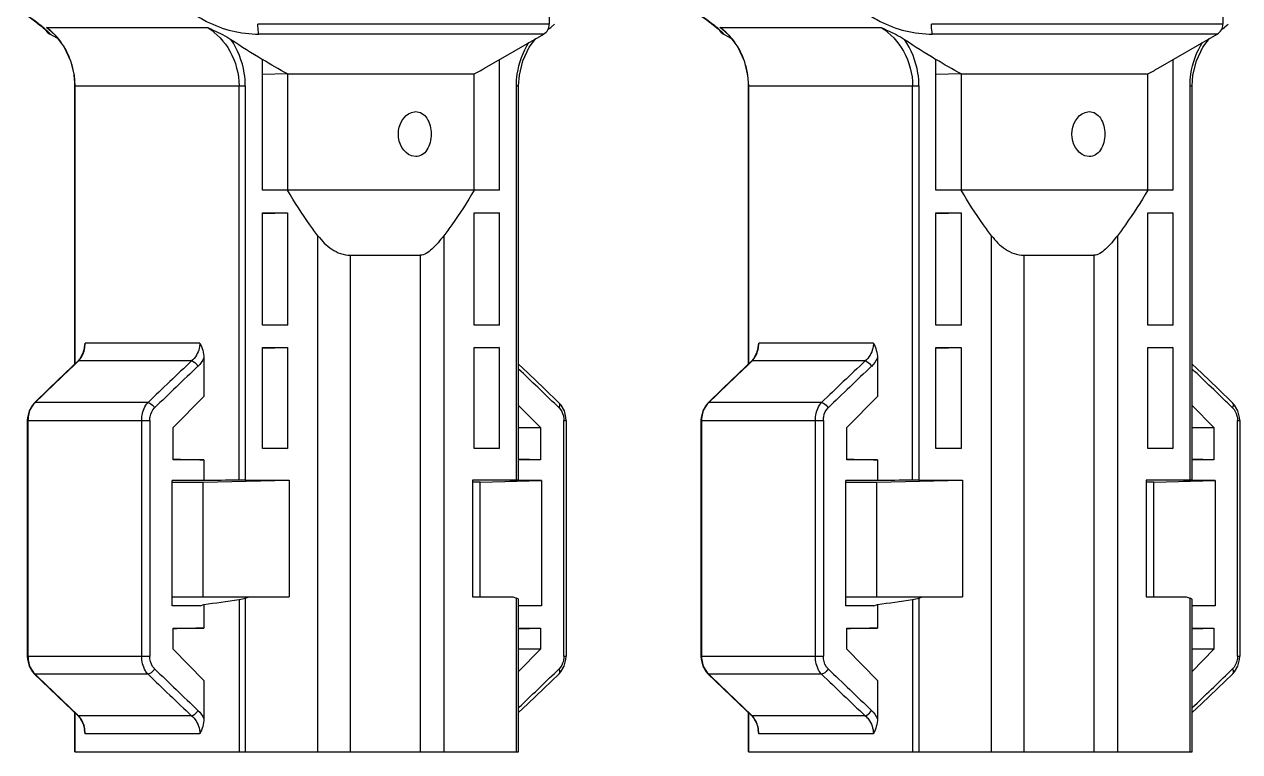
# Model space of a CAD drawing. Header units: millimetres. Extents: x 10297564 to 11610295, y -9287743 to -8409454.
# Drawn here: x 10494430 to 10495516, y -9102370 to -9101720 of the extents above; entities that cross this region are included whole.
import ezdxf

# ---------------------------------------------------------------- set-up
doc = ezdxf.new("R2010")
doc.units = ezdxf.units.MM
doc.header["$LTSCALE"] = 100
doc.layers.add('-0', color=7, linetype='Continuous')

# ---------------------------------------------------------------- blocks, each defined once
blk = doc.blocks.new('인버터 외형도')
at = {"layer": '-0', "linetype": 'Continuous'}
for p, q in [((94319.15, 35410.77), (94319.15, 34853.08)), ((94770.62, 35410.77), (94770.62, 34853.08)), ((93981.5, 34849.4), (93981.78, 34849.15)), ((93981.78, 34849.15), (93982.35, 34848.62)), ((93982.05, 34850.91), (94090.2, 34850.91)), ((93983.48, 34849.78), (93982.05, 34850.91)), ((93982.35, 34848.62), (93982.4, 34848.57)), ((93983.49, 34849.77), (93987.89, 34845.8)), ((94319.15, 34853.08), (94123.85, 34853.08)), ((94320.53, 34851.37), (94322.67, 34853.08)), ((94432.97, 34849.4), (94433.25, 34849.15)), ((94433.25, 34849.15), (94433.82, 34848.62)), ((94433.52, 34850.91), (94541.67, 34850.91)), ((94434.95, 34849.78), (94433.52, 34850.91)), ((94433.82, 34848.62), (94433.87, 34848.57)), ((94434.96, 34849.77), (94439.36, 34845.8)), ((94770.62, 34853.08), (94575.32, 34853.08)), ((94772, 34851.37), (94774.14, 34853.08)), ((93984.51, 34846.56), (93984.31, 34846.56)), ((93989.65, 34843.48), (93984.31, 34846.56)), ((94315.39, 34846.56), (94124.43, 34846.56)), ((94275.79, 34823.7), (94315.39, 34846.56)), ((94305.68, 34837.74), (94310.05, 34843.48)), ((94435.98, 34846.56), (94435.78, 34846.56)), ((94441.12, 34843.48), (94435.78, 34846.56)), ((94766.86, 34846.56), (94575.9, 34846.56)), ((94727.26, 34823.7), (94766.86, 34846.56)), ((94757.15, 34837.74), (94761.52, 34843.48)), ((94126.84, 34741.89), (94126.84, 34829.56)), ((94285.64, 34829.56), (94285.64, 34741.89)), ((94578.31, 34741.89), (94578.31, 34829.56)), ((94737.11, 34829.56), (94737.11, 34741.89)), ((94143.61, 34819.8), (94126.84, 34819.51)), ((94143.61, 34819.8), (94268.87, 34819.8)), ((94143.61, 34819.8), (94143.61, 34741.89)), ((94268.87, 34741.89), (94268.87, 34819.8)), ((94595.08, 34819.8), (94578.31, 34819.51)), ((94595.08, 34819.8), (94720.34, 34819.8)), ((94595.08, 34819.8), (94595.08, 34741.89)), ((94720.34, 34741.89), (94720.34, 34819.8)), ((94001.11, 34811.81), (94115.38, 34811.81)), ((94001.11, 34625.4), (94001.11, 34811.81)), ((94001.16, 34811.81), (94001.16, 34625.45)), ((94111.2, 34547.68), (94111.2, 34811.81)), ((94115.38, 34811.81), (94115.38, 34547.72)), ((94297.1, 34811.81), (94298.59, 34811.81)), ((94297.1, 34547.72), (94297.1, 34811.81)), ((94298.59, 34547.69), (94298.59, 34811.81)), ((94452.58, 34811.81), (94566.85, 34811.81)), ((94452.58, 34625.4), (94452.58, 34811.81)), ((94452.63, 34811.81), (94452.63, 34625.45)), ((94562.67, 34547.68), (94562.67, 34811.81)), ((94566.85, 34811.81), (94566.85, 34547.72)), ((94748.57, 34811.81), (94750.06, 34811.81)), ((94748.57, 34547.72), (94748.57, 34811.81)), ((94750.06, 34547.69), (94750.06, 34811.81)), ((94226.72, 34794.05), (94229.6, 34794.56)), ((94678.19, 34794.05), (94681.07, 34794.56)), ((94229.6, 34764.46), (94226.71, 34764.97)), ((94681.07, 34764.46), (94678.18, 34764.97)), ((94285.64, 34741.89), (94126.84, 34741.89)), ((94126.85, 34742.31), (94143.61, 34741.89)), ((94268.88, 34742.31), (94285.64, 34741.89)), ((94737.11, 34741.89), (94578.31, 34741.89)), ((94578.32, 34742.31), (94595.08, 34741.89)), ((94720.35, 34742.31), (94737.11, 34741.89)), ((94126.84, 34726.84), (94143.61, 34726.84)), ((94126.84, 34651.59), (94126.84, 34726.84)), ((94126.85, 34726.41), (94143.61, 34726.84)), ((94143.61, 34726.84), (94143.61, 34651.59)), ((94268.87, 34726.84), (94285.64, 34726.84)), ((94268.87, 34651.59), (94268.87, 34726.84)), ((94285.64, 34726.84), (94268.88, 34726.41)), ((94285.64, 34726.84), (94285.64, 34651.59)), ((94578.31, 34726.84), (94595.08, 34726.84)), ((94578.31, 34651.59), (94578.31, 34726.84)), ((94578.32, 34726.41), (94595.08, 34726.84)), ((94595.08, 34726.84), (94595.08, 34651.59)), ((94720.34, 34726.84), (94737.11, 34726.84)), ((94720.34, 34651.59), (94720.34, 34726.84)), ((94737.11, 34726.84), (94720.35, 34726.41)), ((94737.11, 34726.84), (94737.11, 34651.59)), ((94164.09, 34365.66), (94164.09, 34711.4)), ((94248.39, 34711.4), (94248.39, 34365.66)), ((94615.56, 34365.66), (94615.56, 34711.4)), ((94699.86, 34711.4), (94699.86, 34365.66)), ((94185.73, 34698.37), (94232.56, 34698.37)), ((94185.73, 34698.37), (94185.73, 34365.66)), ((94232.56, 34698.37), (94232.56, 34365.66)), ((94637.2, 34698.37), (94684.03, 34698.37)), ((94637.2, 34698.37), (94637.2, 34365.66)), ((94684.03, 34698.37), (94684.03, 34365.66)), ((94143.61, 34651.59), (94126.84, 34651.59)), ((94126.85, 34652.02), (94143.61, 34651.59)), ((94285.64, 34651.59), (94268.87, 34651.59)), ((94268.88, 34652.02), (94285.64, 34651.59)), ((94595.08, 34651.59), (94578.31, 34651.59)), ((94578.32, 34652.02), (94595.08, 34651.59)), ((94737.11, 34651.59), (94720.34, 34651.59)), ((94720.35, 34652.02), (94737.11, 34651.59)), ((94007.6, 34636.76), (94008.06, 34639.52)), ((94084.88, 34639.52), (94008.06, 34639.52)), ((94459.07, 34636.76), (94459.53, 34639.52)), ((94536.35, 34639.52), (94459.53, 34639.52)), ((94004.47, 34628.86), (94002.98, 34627.18)), ((94087.63, 34629.49), (94087.63, 34603.79)), ((94126.84, 34636.54), (94143.61, 34636.54)), ((94126.84, 34568.82), (94126.84, 34636.54)), ((94126.85, 34636.11), (94143.61, 34636.54)), ((94143.61, 34636.54), (94143.61, 34568.82)), ((94268.87, 34636.54), (94285.64, 34636.54)), ((94268.87, 34568.82), (94268.87, 34636.54)), ((94285.64, 34636.54), (94268.88, 34636.11)), ((94285.64, 34636.54), (94285.64, 34568.82)), ((94455.94, 34628.86), (94454.45, 34627.18)), ((94539.1, 34629.49), (94539.1, 34603.79)), ((94578.31, 34636.54), (94595.08, 34636.54)), ((94578.31, 34568.82), (94578.31, 34636.54)), ((94578.32, 34636.11), (94595.08, 34636.54)), ((94595.08, 34636.54), (94595.08, 34568.82)), ((94720.34, 34636.54), (94737.11, 34636.54)), ((94720.34, 34568.82), (94720.34, 34636.54)), ((94737.11, 34636.54), (94720.35, 34636.11)), ((94737.11, 34636.54), (94737.11, 34568.82)), ((94002.98, 34627.18), (94003.54, 34627.5)), ((94003.08, 34627.07), (94003.54, 34627.5)), ((94079.37, 34627.5), (94003.54, 34627.5)), ((94454.45, 34627.18), (94455.01, 34627.5)), ((94454.55, 34627.07), (94455.01, 34627.5)), ((94530.84, 34627.5), (94455.01, 34627.5)), ((93983.98, 34609.04), (93973.91, 34599.31)), ((94435.45, 34609.04), (94425.38, 34599.31)), ((93973.91, 34599.31), (93972.7, 34597.96)), ((93973.91, 34599.31), (93974.6, 34599.67)), ((94050.17, 34599.67), (93974.59, 34599.67)), ((94087.63, 34603.79), (94067.11, 34582.99)), ((94313.15, 34582.99), (94298.59, 34597.75)), ((94324.11, 34597.58), (94325.67, 34596.07)), ((94327, 34597.96), (94325.78, 34599.31)), ((94329.21, 34594.08), (94327, 34597.96)), ((94425.38, 34599.31), (94424.17, 34597.96)), ((94425.38, 34599.31), (94426.06, 34599.67)), ((94501.64, 34599.67), (94426.06, 34599.67)), ((94539.1, 34603.79), (94518.58, 34582.99)), ((94764.62, 34582.99), (94750.06, 34597.75)), ((94775.58, 34597.58), (94777.14, 34596.07)), ((94778.47, 34597.96), (94777.25, 34599.31)), ((94780.68, 34594.08), (94778.47, 34597.96)), ((93969.39, 34589.57), (93969.29, 34587.66)), ((94330.31, 34589.57), (94329.21, 34594.08)), ((94330.41, 34587.66), (94330.31, 34589.57)), ((94420.86, 34589.57), (94420.76, 34587.66)), ((94781.78, 34589.57), (94780.68, 34594.08)), ((94781.88, 34587.66), (94781.78, 34589.57)), ((93969.29, 34587.66), (94051.34, 34587.66)), ((93969.29, 34587.66), (93969.29, 34429.6)), ((93969.72, 34587.66), (93969.72, 34429.6)), ((94045.97, 34429.6), (94045.97, 34587.66)), ((94051.34, 34587.66), (94051.34, 34429.6)), ((94067.11, 34561.3), (94067.11, 34582.99)), ((94298.59, 34582.8), (94313.15, 34582.99)), ((94313.15, 34582.99), (94313.15, 34561.3)), ((94328.92, 34587.66), (94330.41, 34587.66)), ((94328.92, 34429.6), (94328.92, 34587.66)), ((94330.41, 34587.66), (94330.41, 34429.6)), ((94420.76, 34587.66), (94502.81, 34587.66)), ((94420.76, 34587.66), (94420.76, 34429.6)), ((94421.19, 34587.66), (94421.19, 34429.6)), ((94497.44, 34429.6), (94497.44, 34587.66)), ((94502.81, 34587.66), (94502.81, 34429.6)), ((94518.58, 34561.3), (94518.58, 34582.99)), ((94750.06, 34582.8), (94764.62, 34582.99)), ((94764.62, 34582.99), (94764.62, 34561.3)), ((94780.39, 34587.66), (94781.88, 34587.66)), ((94780.39, 34429.6), (94780.39, 34587.66)), ((94781.88, 34587.66), (94781.88, 34429.6)), ((94143.61, 34568.82), (94126.84, 34568.82)), ((94126.85, 34569.25), (94143.61, 34568.82)), ((94285.64, 34568.82), (94268.87, 34568.82)), ((94268.88, 34569.25), (94285.64, 34568.82)), ((94595.08, 34568.82), (94578.31, 34568.82)), ((94578.32, 34569.25), (94595.08, 34568.82)), ((94737.11, 34568.82), (94720.34, 34568.82)), ((94720.35, 34569.25), (94737.11, 34568.82)), ((94087.63, 34561.3), (94067.11, 34561.3)), ((94087.63, 34561.3), (94087.63, 34547.3)), ((94313.15, 34561.3), (94298.59, 34561.67)), ((94313.15, 34561.3), (94298.59, 34561.3)), ((94539.1, 34561.3), (94518.58, 34561.3)), ((94539.1, 34561.3), (94539.1, 34547.3)), ((94764.62, 34561.3), (94750.06, 34561.67)), ((94764.62, 34561.3), (94750.06, 34561.3)), ((94087.63, 34547.3), (94066.33, 34547.3)), ((94066.33, 34463.48), (94066.33, 34547.3)), ((94087.22, 34546.25), (94144.71, 34547.72)), ((94115.38, 34547.72), (94144.71, 34547.72)), ((94144.71, 34547.72), (94144.71, 34469.5)), ((94297.1, 34547.72), (94267.77, 34547.72)), ((94267.77, 34547.72), (94267.77, 34469.5)), ((94272.87, 34546.25), (94313.93, 34547.3)), ((94313.93, 34547.3), (94292.63, 34547.3)), ((94298.54, 34547.68), (94298.59, 34547.69)), ((94313.93, 34547.3), (94313.93, 34463.48)), ((94539.1, 34547.3), (94517.8, 34547.3)), ((94517.8, 34463.48), (94517.8, 34547.3)), ((94538.69, 34546.25), (94596.17, 34547.72)), ((94566.85, 34547.72), (94596.17, 34547.72)), ((94596.17, 34547.72), (94596.17, 34469.5)), ((94748.57, 34547.72), (94719.24, 34547.72)), ((94719.24, 34547.72), (94719.24, 34469.5)), ((94724.34, 34546.25), (94765.4, 34547.3)), ((94765.4, 34547.3), (94744.1, 34547.3)), ((94750.01, 34547.68), (94750.06, 34547.69)), ((94765.4, 34547.3), (94765.4, 34463.48)), ((94066.33, 34546.25), (94087.22, 34546.25)), ((94087.22, 34469.5), (94087.22, 34546.25)), ((94272.87, 34546.25), (94267.77, 34546.25)), ((94272.87, 34469.5), (94272.87, 34546.25)), ((94517.8, 34546.25), (94538.69, 34546.25)), ((94538.69, 34469.5), (94538.69, 34546.25)), ((94724.34, 34546.25), (94719.24, 34546.25)), ((94724.34, 34469.5), (94724.34, 34546.25)), ((94066.33, 34469.5), (94144.71, 34469.5)), ((94111.2, 34467.58), (94111.2, 34365.66)), ((94115.38, 34468.6), (94117.89, 34469.5)), ((94115.38, 34468.6), (94115.38, 34365.66)), ((94267.77, 34469.5), (94294.59, 34469.5)), ((94294.59, 34469.5), (94297.1, 34468.6)), ((94297.1, 34365.66), (94297.1, 34468.6)), ((94298.59, 34365.66), (94298.59, 34467.7)), ((94517.8, 34469.5), (94596.17, 34469.5)), ((94562.67, 34467.58), (94562.67, 34365.66)), ((94566.85, 34468.6), (94569.36, 34469.5)), ((94566.85, 34468.6), (94566.85, 34365.66)), ((94719.24, 34469.5), (94746.06, 34469.5)), ((94746.06, 34469.5), (94748.57, 34468.6)), ((94748.57, 34365.66), (94748.57, 34468.6)), ((94750.06, 34365.66), (94750.06, 34467.7)), ((94085.08, 34463.48), (94066.33, 34463.48)), ((94085.08, 34463.48), (94087.63, 34464.4)), ((94087.63, 34464.4), (94087.63, 34448.43)), ((94313.93, 34463.48), (94298.59, 34463.48)), ((94536.55, 34463.48), (94517.8, 34463.48)), ((94536.55, 34463.48), (94539.1, 34464.4)), ((94539.1, 34464.4), (94539.1, 34448.43)), ((94765.4, 34463.48), (94750.06, 34463.48)), ((94067.11, 34448.43), (94087.63, 34448.43)), ((94067.11, 34434.27), (94067.11, 34448.43)), ((94298.59, 34448.06), (94313.15, 34448.43)), ((94298.59, 34448.43), (94313.15, 34448.43)), ((94313.15, 34448.43), (94313.15, 34434.27)), ((94518.58, 34448.43), (94539.1, 34448.43)), ((94518.58, 34434.27), (94518.58, 34448.43)), ((94750.06, 34448.06), (94764.62, 34448.43)), ((94750.06, 34448.43), (94764.62, 34448.43)), ((94764.62, 34448.43), (94764.62, 34434.27)), ((94067.11, 34434.27), (94087.63, 34413.46)), ((94313.15, 34434.27), (94298.59, 34434.45)), ((94298.59, 34419.5), (94313.15, 34434.27)), ((94518.58, 34434.27), (94539.1, 34413.46)), ((94764.62, 34434.27), (94750.06, 34434.45)), ((94750.06, 34419.5), (94764.62, 34434.27)), ((93969.29, 34429.6), (94051.34, 34429.6)), ((93969.29, 34429.6), (93969.42, 34427.43)), ((94328.92, 34429.6), (94330.41, 34429.6)), ((94329.12, 34422.93), (94330.28, 34427.43)), ((94330.28, 34427.43), (94330.41, 34429.6)), ((94420.76, 34429.6), (94502.81, 34429.6)), ((94420.76, 34429.6), (94420.89, 34427.43)), ((94780.39, 34429.6), (94781.88, 34429.6)), ((94780.59, 34422.93), (94781.75, 34427.43)), ((94781.75, 34427.43), (94781.88, 34429.6)), ((93972.85, 34419.1), (93973.91, 34417.94)), ((93974.6, 34417.58), (93973.91, 34417.94)), ((94050.17, 34417.58), (93974.6, 34417.58)), ((94325.66, 34421.18), (94324.11, 34419.68)), ((94325.78, 34417.94), (94326.85, 34419.1)), ((94326.85, 34419.1), (94329.12, 34422.93)), ((94424.32, 34419.1), (94425.38, 34417.94)), ((94426.07, 34417.58), (94425.38, 34417.94)), ((94501.64, 34417.58), (94426.07, 34417.58)), ((94777.13, 34421.18), (94775.58, 34419.68)), ((94777.25, 34417.94), (94778.32, 34419.1)), ((94778.32, 34419.1), (94780.59, 34422.93)), ((94087.63, 34413.46), (94087.63, 34387.76)), ((94539.1, 34413.46), (94539.1, 34387.76)), ((93994.86, 34397.79), (94002.98, 34390.08)), ((94446.33, 34397.79), (94454.45, 34390.08)), ((94001.11, 34365.66), (94001.11, 34391.85)), ((94001.16, 34391.8), (94001.16, 34365.66)), ((94002.98, 34390.08), (94003.54, 34389.75)), ((94002.98, 34390.08), (94004.57, 34388.26)), ((94003.54, 34389.75), (94003.08, 34390.19)), ((94079.37, 34389.75), (94003.54, 34389.75)), ((94452.58, 34365.66), (94452.58, 34391.85)), ((94452.63, 34391.8), (94452.63, 34365.66)), ((94454.45, 34390.08), (94455.01, 34389.75)), ((94454.45, 34390.08), (94456.04, 34388.26)), ((94455.01, 34389.75), (94454.55, 34390.19)), ((94530.84, 34389.75), (94455.01, 34389.75)), ((94008.06, 34377.74), (94007.6, 34380.5)), ((94084.88, 34377.74), (94008.06, 34377.74)), ((94459.53, 34377.74), (94459.07, 34380.5)), ((94536.35, 34377.74), (94459.53, 34377.74)), ((94001.11, 34365.66), (94298.59, 34365.66)), ((94452.58, 34365.66), (94750.06, 34365.66))]:
    blk.add_line(p, q, dxfattribs=at)
for points in [[(93969.31, 34858.83), (93971.34, 34857.36), (93973.2, 34856), (93974.89, 34854.73), (93976.4, 34853.57), (93977.76, 34852.51), (93978.94, 34851.56), (93979.96, 34850.72), (93980.81, 34850), (93981.5, 34849.4)], [(94420.78, 34858.83), (94422.81, 34857.36), (94424.67, 34856), (94426.36, 34854.73), (94427.87, 34853.57), (94429.23, 34852.51), (94430.41, 34851.56), (94431.43, 34850.72), (94432.28, 34850), (94432.97, 34849.4)], [(94318.36, 34849.55), (94319.15, 34850.23), (94320.12, 34851.04), (94320.53, 34851.37)], [(94769.83, 34849.55), (94770.62, 34850.23), (94771.59, 34851.04), (94772, 34851.37)], [(93987.89, 34845.8), (93994.02, 34837.74), (93998.28, 34828.62), (94000.61, 34818.99), (94001.11, 34811.81)], [(94439.36, 34845.8), (94445.49, 34837.74), (94449.75, 34828.62), (94452.08, 34818.99), (94452.58, 34811.81)], [(94298.59, 34811.81), (94299.09, 34818.99), (94301.42, 34828.62), (94305.68, 34837.74)], [(94750.06, 34811.81), (94750.56, 34818.99), (94752.89, 34828.62), (94757.15, 34837.74)], [(94007.6, 34636.76), (94006.59, 34632.77), (94004.47, 34628.86)], [(94459.07, 34636.76), (94458.06, 34632.77), (94455.94, 34628.86)], [(94002.98, 34627.17), (93994.72, 34619.33), (93983.98, 34609.04)], [(94325.79, 34599.31), (94315.72, 34609.04), (94304.98, 34619.33), (94298.59, 34625.4)], [(94454.45, 34627.17), (94446.19, 34619.33), (94435.45, 34609.04)], [(94777.25, 34599.31), (94767.19, 34609.04), (94756.45, 34619.33), (94750.06, 34625.4)], [(93972.7, 34597.96), (93970.49, 34594.08), (93969.39, 34589.57)], [(94424.17, 34597.96), (94421.96, 34594.08), (94420.86, 34589.57)], [(93969.42, 34427.43), (93970.58, 34422.93), (93972.85, 34419.1)], [(94420.89, 34427.43), (94422.05, 34422.93), (94424.32, 34419.1)], [(93973.91, 34417.94), (93984.12, 34408.08), (93994.86, 34397.79)], [(94298.59, 34391.85), (94304.84, 34397.79), (94315.58, 34408.08), (94325.78, 34417.94)], [(94425.38, 34417.94), (94435.59, 34408.08), (94446.33, 34397.79)], [(94750.06, 34391.85), (94756.31, 34397.79), (94767.05, 34408.08), (94777.25, 34417.94)], [(94004.57, 34388.26), (94006.66, 34384.3), (94007.6, 34380.5)], [(94456.04, 34388.26), (94458.13, 34384.3), (94459.07, 34380.5)]]:
    blk.add_lwpolyline(points, dxfattribs=at)
for centre, radius, start, end in [((93894.01, 34745.85), 135.74, 50.99705, 51.28943), ((93988.07, 34853.08), 7.52, 211.94227, 240.00202), ((93988.23, 34853.08), 7.49, 213.90473, 215.85719), ((93959.84, 34819.29), 38.63, 52.30856, 54.92056), ((93958.22, 34817.26), 41.23, 43.29013, 52.25152), ((94311.63, 34853.08), 7.52, 299.99798, 0), ((94345.48, 34745.85), 135.74, 50.99705, 51.28943), ((94439.54, 34853.08), 7.52, 211.94227, 240.00202), ((94439.7, 34853.08), 7.49, 213.90473, 215.85719), ((94411.31, 34819.29), 38.63, 52.30856, 54.92056), ((94409.69, 34817.26), 41.23, 43.29013, 52.25152), ((94763.1, 34853.08), 7.52, 299.99798, 0), ((93950.65, 34812.08), 50.48, 18.04572, 19.39034), ((93949.94, 34811.86), 51.22, 8.70777, 18.03052), ((94402.12, 34812.08), 50.48, 18.04572, 19.39034), ((94401.41, 34811.86), 51.22, 8.70777, 18.03052), ((93949.52, 34811.8), 51.65, 3.03365, 8.71085), ((94088.67, 35147.59), 374.06, 298.7983, 300.01643), ((94400.99, 34811.8), 51.65, 3.03365, 8.71085), ((94540.14, 35147.59), 374.06, 298.7983, 300.01643), ((93950.72, 34811.86), 50.44, 359.9414, 3.03494), ((94402.19, 34811.86), 50.44, 359.9414, 3.03494), ((93988.46, 34639.5), 19.6, 347.00206, 0.04463), ((94439.93, 34639.5), 19.6, 347.00206, 0.04463), ((96258.76, 32252.89), 3274.87, 133.53384, 134.22529), ((96031.26, 32550.15), 2850.48, 133.21645, 134.02714), ((96234.02, 32352.09), 3128.16, 133.42751, 134.16396), ((92136.03, 32341.82), 3142.63, 45.87254, 46.51711), ((96710.23, 32252.89), 3274.87, 133.53384, 134.22529), ((96482.73, 32550.15), 2850.48, 133.21645, 134.02714), ((96685.49, 32352.09), 3128.16, 133.42751, 134.16396), ((92587.5, 32341.82), 3142.63, 45.87254, 46.51711), ((93983.49, 34590.1), 13.07, 132.89136, 135.89563), ((94434.96, 34590.1), 13.07, 132.89136, 135.89563), ((93983.49, 34427.16), 13.08, 224.10917, 227.11187), ((96235.88, 36740.56), 3241.86, 225.77112, 226.46955), ((96039.01, 36475.24), 2861.72, 225.97439, 226.7819), ((96233.96, 36665.11), 3128.07, 225.8361, 226.57249), ((92136.02, 36675.44), 3142.64, 313.48289, 314.12745), ((94434.96, 34427.16), 13.08, 224.10917, 227.11187), ((96687.35, 36740.56), 3241.86, 225.77112, 226.46955), ((96490.48, 36475.24), 2861.72, 225.97439, 226.7819), ((96685.43, 36665.11), 3128.07, 225.8361, 226.57249), ((92587.49, 36675.44), 3142.64, 313.48289, 314.12745), ((93988.46, 34377.75), 19.6, 359.9553, 13.00482), ((94439.93, 34377.75), 19.6, 359.9553, 13.00482)]:
    blk.add_arc(centre, radius, start, end, dxfattribs=at)
for centre, major_axis, ratio, start_param, end_param in [((94149.85, 34562.35), (150.49, -1.76), 0.01297, -2.153603, -1.996886), ((94601.32, 34562.35), (150.49, -1.76), 0.01297, -2.153603, -1.996886), ((94149.85, 34546.25), (150.49, 1.76), 0.01297, 1.830353, 1.996886), ((94112.36, 34547.64), (4.51, 0.05), 0.01297, 0.837607, 1.830353), ((94149.85, 34546.25), (150.49, 1.76), 0.01297, -0.321673, -0.15514), ((94294.07, 34547.64), (4.51, 0.05), 0.01297, -0.000151, 0.837607), ((94601.32, 34546.25), (150.49, 1.76), 0.01297, 1.830353, 1.996886), ((94563.83, 34547.64), (4.51, 0.05), 0.01297, 0.837607, 1.830353), ((94601.32, 34546.25), (150.49, 1.76), 0.01297, -0.321673, -0.15514), ((94745.54, 34547.64), (4.51, 0.05), 0.01297, -0.000151, 0.837607), ((94149.85, 34501.35), (150.4, 30.9), 0.172246, -2.032414, -1.865881), ((94112.36, 34468.6), (4.51, 0.93), 0.172246, -1.865881, -0.873135), ((94294.07, 34468.6), (4.51, -0.93), 0.172246, 0.035376, 0.873135), ((94601.32, 34501.35), (150.4, 30.9), 0.172246, -2.032414, -1.865881), ((94563.83, 34468.6), (4.51, 0.93), 0.172246, -1.865881, -0.873135), ((94745.54, 34468.6), (4.51, -0.93), 0.172246, 0.035376, 0.873135), ((94149.85, 34447.38), (150.49, 1.76), 0.01297, 1.996886, 2.153603), ((94601.32, 34447.38), (150.49, 1.76), 0.01297, 1.996886, 2.153603)]:
    blk.add_ellipse(centre, major_axis=major_axis, ratio=ratio, start_param=start_param, end_param=end_param, dxfattribs=at)
for points, knots in [([(93978.9, 34851.77), (93978.11, 34852.41), (93974.31, 34855.38), (93970.39, 34858.2), (93967.28, 34860.39)], [0, 0, 0, 0, 0.21206, 1, 1, 1, 1]), ([(94080.29, 34860.39), (94083.24, 34858.43), (94096.58, 34850.49), (94112.44, 34846.43), (94124.43, 34846.56)], [0, 0, 0, 0, 0.227807, 1, 1, 1, 1]), ([(94430.37, 34851.77), (94429.57, 34852.41), (94425.78, 34855.38), (94421.86, 34858.2), (94418.75, 34860.39)], [0, 0, 0, 0, 0.21206, 1, 1, 1, 1]), ([(94531.76, 34860.39), (94534.71, 34858.43), (94548.05, 34850.49), (94563.9, 34846.43), (94575.9, 34846.56)], [0, 0, 0, 0, 0.227807, 1, 1, 1, 1]), ([(93982.27, 34848.96), (93982.07, 34849.14), (93981.14, 34849.94), (93980.19, 34850.73), (93979.44, 34851.33)], [0, 0, 0, 0, 0.218484, 1, 1, 1, 1]), ([(93984.51, 34846.56), (93984.75, 34846.53), (93983.29, 34848.22), (93982.92, 34848.39), (93982.27, 34848.96)], [0, 0, 0, 0, 0.212302, 1, 1, 1, 1]), ([(94090.2, 34850.91), (94096.3, 34847.04), (94107.09, 34835.31), (94111.15, 34819.84), (94111.2, 34811.81)], [0, 0, 0, 0, 0.473305, 1, 1, 1, 1]), ([(94090.2, 34850.91), (94091.58, 34850.28), (94096.87, 34847.87), (94102.16, 34845.34), (94105.75, 34842.98)], [0, 0, 0, 0, 0.260338, 1, 1, 1, 1]), ([(94124.43, 34846.56), (94124.32, 34846.96), (94123.94, 34849.12), (94123.85, 34851.31), (94123.85, 34853.08)], [0, 0, 0, 0, 0.189875, 1, 1, 1, 1]), ([(94433.74, 34848.96), (94433.54, 34849.14), (94432.61, 34849.94), (94431.66, 34850.73), (94430.91, 34851.33)], [0, 0, 0, 0, 0.218484, 1, 1, 1, 1]), ([(94435.98, 34846.56), (94436.21, 34846.53), (94434.76, 34848.22), (94434.39, 34848.39), (94433.74, 34848.96)], [0, 0, 0, 0, 0.212302, 1, 1, 1, 1]), ([(94541.67, 34850.91), (94547.77, 34847.04), (94558.56, 34835.31), (94562.62, 34819.84), (94562.67, 34811.81)], [0, 0, 0, 0, 0.473305, 1, 1, 1, 1]), ([(94541.67, 34850.91), (94543.05, 34850.28), (94548.34, 34847.87), (94553.63, 34845.34), (94557.22, 34842.98)], [0, 0, 0, 0, 0.260338, 1, 1, 1, 1]), ([(94575.9, 34846.56), (94575.79, 34846.96), (94575.41, 34849.12), (94575.32, 34851.31), (94575.32, 34853.08)], [0, 0, 0, 0, 0.189875, 1, 1, 1, 1]), ([(93998.26, 34828.84), (93997.69, 34830.46), (93995.22, 34836.49), (93991.53, 34842.04), (93988.23, 34845.53)], [0, 0, 0, 0, 0.263749, 1, 1, 1, 1]), ([(94115.38, 34811.81), (94115.43, 34814.67), (94114.5, 34825.64), (94110.28, 34836.26), (94105.75, 34842.98)], [0, 0, 0, 0, 0.261415, 1, 1, 1, 1]), ([(94297.1, 34811.81), (94297.09, 34814.46), (94297.84, 34824.67), (94301.44, 34834.66), (94305.47, 34841.06)], [0, 0, 0, 0, 0.260017, 1, 1, 1, 1]), ([(94449.73, 34828.84), (94449.16, 34830.46), (94446.69, 34836.49), (94443, 34842.04), (94439.7, 34845.53)], [0, 0, 0, 0, 0.263749, 1, 1, 1, 1]), ([(94566.85, 34811.81), (94566.9, 34814.67), (94565.97, 34825.64), (94561.75, 34836.26), (94557.22, 34842.98)], [0, 0, 0, 0, 0.261415, 1, 1, 1, 1]), ([(94748.57, 34811.81), (94748.55, 34814.46), (94749.31, 34824.67), (94752.91, 34834.66), (94756.94, 34841.06)], [0, 0, 0, 0, 0.260017, 1, 1, 1, 1]), ([(94226.71, 34764.97), (94221.38, 34766.85), (94214.56, 34779.51), (94221.38, 34792.17), (94226.72, 34794.05)], [0, 0, 0, 0, 0.500017, 1, 1, 1, 1]), ([(94229.6, 34794.56), (94231.04, 34794.56), (94234.09, 34793.67), (94238.82, 34788.67), (94240.8, 34779.51), (94238.82, 34770.35), (94234.09, 34765.34), (94231.04, 34764.46), (94229.6, 34764.46)], [0, 0, 0, 0, 0.10785, 0.225217, 0.500002, 0.774789, 0.892152, 1, 1, 1, 1]), ([(94678.18, 34764.97), (94672.85, 34766.85), (94666.03, 34779.51), (94672.85, 34792.17), (94678.19, 34794.05)], [0, 0, 0, 0, 0.500017, 1, 1, 1, 1]), ([(94681.07, 34794.56), (94682.5, 34794.56), (94685.56, 34793.67), (94690.29, 34788.67), (94692.27, 34779.51), (94690.29, 34770.35), (94685.56, 34765.34), (94682.51, 34764.46), (94681.07, 34764.46)], [0, 0, 0, 0, 0.10785, 0.225217, 0.500002, 0.774789, 0.892152, 1, 1, 1, 1]), ([(94164.09, 34711.4), (94162.25, 34713.8), (94155, 34723.67), (94148.4, 34734), (94143.61, 34741.89)], [0, 0, 0, 0, 0.24678, 1, 1, 1, 1]), ([(94268.87, 34741.89), (94264.08, 34734), (94257.48, 34723.67), (94250.23, 34713.8), (94248.39, 34711.4)], [0, 0, 0, 0, 0.753221, 1, 1, 1, 1]), ([(94615.56, 34711.4), (94613.72, 34713.8), (94606.47, 34723.67), (94599.87, 34734), (94595.08, 34741.89)], [0, 0, 0, 0, 0.24678, 1, 1, 1, 1]), ([(94720.34, 34741.89), (94715.55, 34734), (94708.95, 34723.67), (94701.7, 34713.8), (94699.86, 34711.4)], [0, 0, 0, 0, 0.753221, 1, 1, 1, 1]), ([(94164.09, 34711.4), (94166.71, 34707.99), (94172.68, 34701.55), (94181.39, 34698.37), (94185.73, 34698.37)], [0, 0, 0, 0, 0.497164, 1, 1, 1, 1]), ([(94248.39, 34711.4), (94245.94, 34708.21), (94241.68, 34703.04), (94235.49, 34698.37), (94232.56, 34698.37)], [0, 0, 0, 0, 0.578931, 1, 1, 1, 1]), ([(94615.56, 34711.4), (94618.18, 34707.99), (94624.15, 34701.55), (94632.86, 34698.37), (94637.2, 34698.37)], [0, 0, 0, 0, 0.497164, 1, 1, 1, 1]), ([(94699.86, 34711.4), (94697.41, 34708.21), (94693.15, 34703.04), (94686.96, 34698.37), (94684.03, 34698.37)], [0, 0, 0, 0, 0.578931, 1, 1, 1, 1]), ([(94084.88, 34639.52), (94084.88, 34638.33), (94084.4, 34633.85), (94081.93, 34629.58), (94079.37, 34627.5)], [0, 0, 0, 0, 0.265303, 1, 1, 1, 1]), ([(94536.35, 34639.52), (94536.35, 34638.33), (94535.87, 34633.85), (94533.4, 34629.58), (94530.84, 34627.5)], [0, 0, 0, 0, 0.265303, 1, 1, 1, 1]), ([(94079.37, 34627.5), (94079.77, 34627.4), (94081.52, 34626.65), (94082.93, 34625.19), (94083.61, 34623.89)], [0, 0, 0, 0, 0.221557, 1, 1, 1, 1]), ([(94530.84, 34627.5), (94531.24, 34627.4), (94532.99, 34626.65), (94534.4, 34625.19), (94535.08, 34623.89)], [0, 0, 0, 0, 0.221557, 1, 1, 1, 1]), ([(94045.97, 34587.66), (94045.97, 34588.81), (94046.31, 34593.08), (94048.03, 34597.39), (94050.17, 34599.67)], [0, 0, 0, 0, 0.269873, 1, 1, 1, 1]), ([(94050.17, 34599.67), (94050.6, 34599.59), (94052.42, 34598.88), (94053.89, 34597.39), (94054.59, 34596.07)], [0, 0, 0, 0, 0.222896, 1, 1, 1, 1]), ([(94051.34, 34587.66), (94051.34, 34588.47), (94051.6, 34591.51), (94053, 34594.5), (94054.59, 34596.07)], [0, 0, 0, 0, 0.267493, 1, 1, 1, 1]), ([(94325.67, 34596.07), (94325.83, 34596.38), (94326.28, 34597.36), (94326.33, 34598.78), (94325.78, 34599.31)], [0, 0, 0, 0, 0.318455, 1, 1, 1, 1]), ([(94497.44, 34587.66), (94497.44, 34588.81), (94497.78, 34593.08), (94499.5, 34597.39), (94501.64, 34599.67)], [0, 0, 0, 0, 0.269873, 1, 1, 1, 1]), ([(94501.64, 34599.67), (94502.07, 34599.59), (94503.88, 34598.88), (94505.36, 34597.39), (94506.06, 34596.07)], [0, 0, 0, 0, 0.222896, 1, 1, 1, 1]), ([(94502.81, 34587.66), (94502.81, 34588.47), (94503.07, 34591.51), (94504.47, 34594.5), (94506.06, 34596.07)], [0, 0, 0, 0, 0.267493, 1, 1, 1, 1]), ([(94777.13, 34596.07), (94777.3, 34596.38), (94777.75, 34597.36), (94777.8, 34598.78), (94777.25, 34599.31)], [0, 0, 0, 0, 0.318455, 1, 1, 1, 1]), ([(94050.17, 34417.58), (94049.5, 34418.3), (94046.96, 34421.81), (94045.97, 34426.28), (94045.97, 34429.6)], [0, 0, 0, 0, 0.228927, 1, 1, 1, 1]), ([(94054.59, 34421.18), (94054.09, 34421.68), (94052.15, 34424.07), (94051.35, 34427.26), (94051.34, 34429.6)], [0, 0, 0, 0, 0.233126, 1, 1, 1, 1]), ([(94501.64, 34417.58), (94500.97, 34418.3), (94498.43, 34421.81), (94497.44, 34426.28), (94497.44, 34429.6)], [0, 0, 0, 0, 0.228927, 1, 1, 1, 1]), ([(94506.06, 34421.18), (94505.56, 34421.68), (94503.62, 34424.07), (94502.82, 34427.26), (94502.81, 34429.6)], [0, 0, 0, 0, 0.233126, 1, 1, 1, 1]), ([(94054.59, 34421.18), (94053.89, 34419.86), (94052.42, 34418.37), (94050.6, 34417.66), (94050.17, 34417.58)], [0, 0, 0, 0, 0.777114, 1, 1, 1, 1]), ([(94325.78, 34417.95), (94325.95, 34418.1), (94326.54, 34419.12), (94326.09, 34420.39), (94325.66, 34421.18)], [0, 0, 0, 0, 0.200448, 1, 1, 1, 1]), ([(94506.06, 34421.18), (94505.35, 34419.86), (94503.88, 34418.37), (94502.07, 34417.66), (94501.64, 34417.58)], [0, 0, 0, 0, 0.777114, 1, 1, 1, 1]), ([(94777.25, 34417.95), (94777.42, 34418.1), (94778.01, 34419.12), (94777.56, 34420.39), (94777.13, 34421.18)], [0, 0, 0, 0, 0.200448, 1, 1, 1, 1]), ([(94079.37, 34389.75), (94079.77, 34389.85), (94081.52, 34390.6), (94082.93, 34392.06), (94083.61, 34393.36)], [0, 0, 0, 0, 0.220217, 1, 1, 1, 1]), ([(94530.84, 34389.75), (94531.24, 34389.85), (94532.99, 34390.6), (94534.4, 34392.06), (94535.08, 34393.36)], [0, 0, 0, 0, 0.220217, 1, 1, 1, 1]), ([(94079.37, 34389.75), (94080.2, 34389.08), (94083.33, 34385.83), (94084.87, 34381.15), (94084.88, 34377.74)], [0, 0, 0, 0, 0.238011, 1, 1, 1, 1]), ([(94530.84, 34389.75), (94531.67, 34389.08), (94534.8, 34385.83), (94536.34, 34381.15), (94536.35, 34377.74)], [0, 0, 0, 0, 0.238011, 1, 1, 1, 1])]:
    blk.add_open_spline(points, degree=3, knots=knots, dxfattribs=at)
for points in [[(93984.51, 34846.56), (93983.6, 34847.09), (93982.78, 34847.84), (93982.16, 34848.7)], [(94435.98, 34846.56), (94435.07, 34847.09), (94434.25, 34847.84), (94433.63, 34848.7)], [(94105.75, 34842.98), (94112.71, 34838.39), (94119.72, 34833.89), (94126.84, 34829.56)], [(94557.22, 34842.98), (94564.18, 34838.39), (94571.19, 34833.89), (94578.31, 34829.56)], [(94143.61, 34819.8), (94137.94, 34822.91), (94132.36, 34826.19), (94126.83, 34829.56)], [(94595.08, 34819.8), (94589.41, 34822.91), (94583.83, 34826.19), (94578.3, 34829.56)], [(94084.88, 34639.52), (94086.43, 34636.42), (94087.63, 34632.95), (94087.63, 34629.49)], [(94536.35, 34639.52), (94537.9, 34636.42), (94539.1, 34632.95), (94539.1, 34629.49)], [(94003.54, 34627.5), (94004.53, 34628.5), (94005.36, 34629.68), (94006.02, 34630.92)], [(94006.02, 34630.92), (94006.71, 34632.23), (94007.22, 34633.65), (94007.56, 34635.09)], [(94087.63, 34629.49), (94086.64, 34627.42), (94085.28, 34625.47), (94083.61, 34623.89)], [(94455.01, 34627.5), (94456, 34628.5), (94456.83, 34629.68), (94457.49, 34630.92)], [(94457.49, 34630.92), (94458.18, 34632.23), (94458.69, 34633.65), (94459.03, 34635.09)], [(94539.1, 34629.49), (94538.11, 34627.42), (94536.75, 34625.47), (94535.08, 34623.89)], [(93972.03, 34596.45), (93970.5, 34593.84), (93969.72, 34590.69), (93969.72, 34587.66)], [(93974.11, 34599.19), (93973.31, 34598.37), (93972.61, 34597.44), (93972.03, 34596.45)], [(94325.67, 34596.07), (94327.08, 34594.67), (94328.07, 34592.76), (94328.54, 34590.83)], [(94423.5, 34596.45), (94421.96, 34593.84), (94421.19, 34590.69), (94421.19, 34587.66)], [(94425.58, 34599.19), (94424.78, 34598.37), (94424.08, 34597.44), (94423.5, 34596.45)], [(94777.13, 34596.07), (94778.55, 34594.67), (94779.54, 34592.76), (94780.01, 34590.83)], [(94328.54, 34590.83), (94328.79, 34589.79), (94328.91, 34588.72), (94328.92, 34587.66)], [(94780.01, 34590.83), (94780.26, 34589.79), (94780.38, 34588.72), (94780.39, 34587.66)], [(93969.72, 34429.6), (93969.72, 34426.56), (93970.5, 34423.41), (93972.03, 34420.8)], [(94328.54, 34426.42), (94328.07, 34424.49), (94327.08, 34422.58), (94325.66, 34421.18)], [(94328.92, 34429.6), (94328.91, 34428.53), (94328.79, 34427.46), (94328.54, 34426.42)], [(94421.19, 34429.6), (94421.19, 34426.56), (94421.97, 34423.41), (94423.5, 34420.8)], [(94780.01, 34426.42), (94779.54, 34424.49), (94778.55, 34422.58), (94777.13, 34421.18)], [(94780.39, 34429.6), (94780.38, 34428.53), (94780.26, 34427.46), (94780.01, 34426.42)], [(93972.03, 34420.8), (93972.61, 34419.81), (93973.31, 34418.88), (93974.11, 34418.06)], [(94423.5, 34420.8), (94424.08, 34419.81), (94424.78, 34418.88), (94425.58, 34418.06)], [(94083.61, 34393.36), (94085.28, 34391.78), (94086.64, 34389.83), (94087.63, 34387.76)], [(94535.08, 34393.36), (94536.75, 34391.78), (94538.11, 34389.83), (94539.1, 34387.76)], [(94006.02, 34386.33), (94005.36, 34387.58), (94004.53, 34388.75), (94003.54, 34389.75)], [(94007.56, 34382.16), (94007.22, 34383.6), (94006.71, 34385.02), (94006.02, 34386.33)], [(94087.63, 34387.76), (94087.63, 34384.3), (94086.43, 34380.84), (94084.88, 34377.74)], [(94457.49, 34386.33), (94456.83, 34387.58), (94456, 34388.75), (94455.01, 34389.75)], [(94459.03, 34382.16), (94458.69, 34383.6), (94458.18, 34385.02), (94457.49, 34386.33)], [(94539.1, 34387.76), (94539.1, 34384.3), (94537.9, 34380.84), (94536.35, 34377.74)]]:
    blk.add_open_spline(points, degree=3, dxfattribs=at)

msp = doc.modelspace()

# ---------------------------------------------------------------- block references
at = {"xscale": 1.333333333333333, "yscale": 1.333333333333333, "zscale": 1.333333333333333}
msp.add_blockref('인버터 외형도', (10369140.6, -9148191), dxfattribs=at)

doc.saveas('drawing.dxf')
